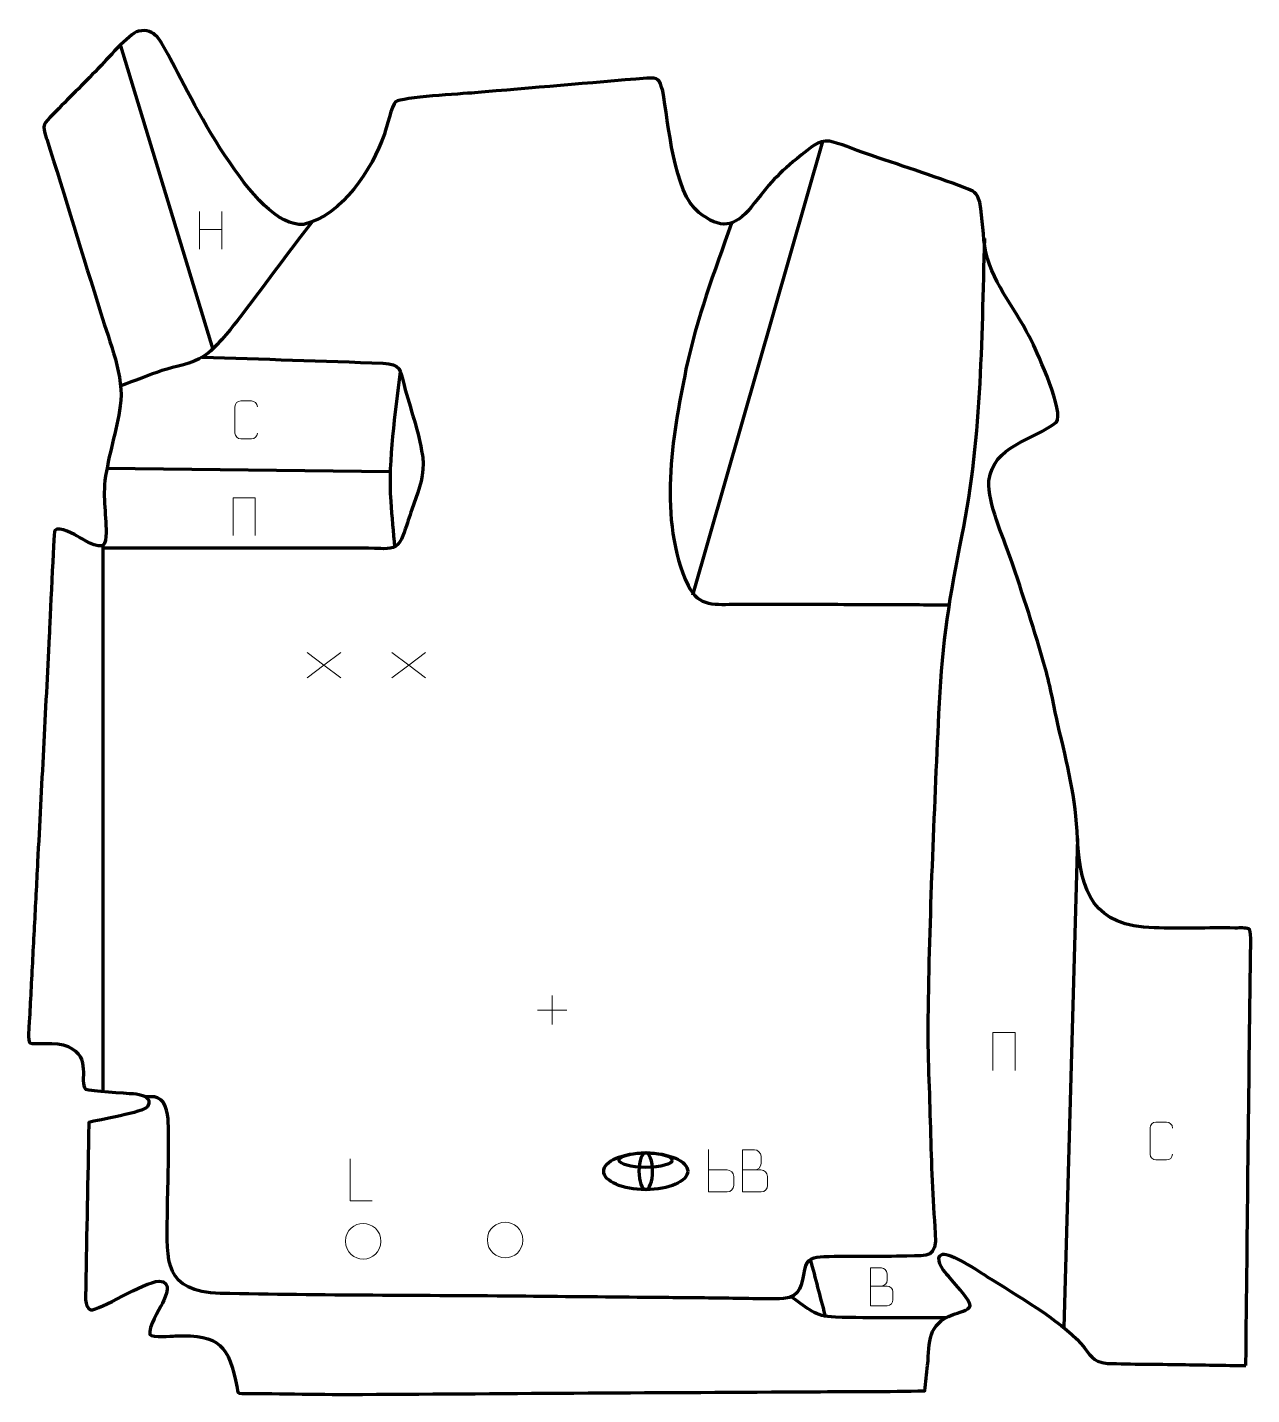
# Model space of a CAD drawing. Header units: millimetres. Extents: x 1032 to 1755, y -27 to 780.
import ezdxf

# ---------------------------------------------------------------- set-up
doc = ezdxf.new("R2010")
doc.units = ezdxf.units.MM
doc.header["$MEASUREMENT"] = 0
doc.layers.add('layer 2', color=7, linetype='Continuous')
doc.layers.add('layer 3', color=7, linetype='Continuous')

msp = doc.modelspace()

# ---------------------------------------------------------------- linework, layer by layer
at = {"layer": 'layer 2', "color": 142, "lineweight": 158}
for centre, major_axis, ratio in [((1396.9147, 104.7134), (24.8172, 0), 0.4361048), ((1396.9148, 111.243), (15.7872, 0), 0.27194816)]:
    msp.add_ellipse(centre, major_axis=major_axis, ratio=ratio, dxfattribs=at)
for points in [[(1086.9198, 769.2398), (1086.9198, 769.2398), (1141.4198, 589.9003), (1141.4198, 589.9003)], [(1501.2944, 712.7517), (1501.2944, 712.7517), (1424.5147, 444.8797), (1424.5147, 444.8797)], [(1245.9161, 517.723), (1245.9161, 517.723), (1078.6707, 519.6741), (1078.6707, 519.6741)], [(1076.5527, 151.9526), (1076.5527, 151.9526), (1076.5446, 473.9844), (1076.5446, 473.9844)], [(1651.7549, 301.1438), (1651.7549, 301.1438), (1643.7509, 12.3524), (1643.7509, 12.3524)]]:
    msp.add_open_spline(points, degree=3, dxfattribs=at)
at = {"layer": 'layer 2', "color": 142, "lineweight": 9}
for points in [[(1133.5126, 671.3676), (1133.5126, 671.3676), (1133.5126, 649.1749), (1133.5126, 649.1749)], [(1146.6283, 671.3676), (1146.6283, 671.3676), (1146.6283, 649.0173), (1146.6283, 649.0173)], [(1133.5301, 660.7252), (1133.5301, 660.7252), (1146.6283, 660.7252), (1146.6283, 660.7252)], [(1206.9695, 403.4977), (1206.9695, 403.4977), (1196.9696, 410.9977), (1196.9696, 410.9977)], [(1216.9696, 410.9977), (1216.9696, 410.9977), (1206.9696, 403.4977), (1206.9696, 403.4977)], [(1256.9695, 403.4977), (1256.9695, 403.4977), (1246.9696, 410.9977), (1246.9696, 410.9977)], [(1266.9696, 410.9977), (1266.9696, 410.9977), (1256.9696, 403.4977), (1256.9696, 403.4977)], [(1206.9695, 403.4977), (1206.9695, 403.4977), (1196.9696, 395.9977), (1196.9696, 395.9977)], [(1216.9696, 395.9977), (1216.9696, 395.9977), (1206.9696, 403.4977), (1206.9696, 403.4977)], [(1256.9695, 403.4977), (1256.9695, 403.4977), (1246.9696, 395.9977), (1246.9696, 395.9977)], [(1266.9696, 395.9977), (1266.9696, 395.9977), (1256.9696, 403.4977), (1256.9696, 403.4977)], [(1341.692, 208.3976), (1341.692, 208.3976), (1341.692, 191.2448), (1341.692, 191.2448)], [(1333.1156, 199.8212), (1333.1156, 199.8212), (1350.2684, 199.8212), (1350.2684, 199.8212)]]:
    msp.add_open_spline(points, degree=3, dxfattribs=at)
at = {"layer": 'layer 2', "color": 142, "lineweight": 158}
for points, knots in [([(1200.0636, 665.2971), (1185.1839, 646.3915), (1170.5648, 626.0665), (1155.8977, 607.0324), (1155.8977, 607.0324), (1150.6045, 600.1633), (1143.17, 590.8013), (1136.0851, 585.8944), (1136.0851, 585.8944), (1128.8921, 581.3118), (1119.4359, 579.9413), (1111.2858, 577.3763), (1111.2858, 577.3763), (1103.1443, 574.6078), (1095.1034, 571.4551), (1087.0832, 568.3527)], [0, 0, 0, 0, 0.2, 0.2, 0.2, 0.2, 0.4, 0.4, 0.4, 0.4, 0.6, 0.6, 0.6, 0.6, 1, 1, 1, 1]), ([(1447.4738, 664.3772), (1437.2197, 635.0359), (1427.2433, 608.8125), (1420.6867, 578.1672), (1420.6867, 578.1672), (1412.3669, 538.0283), (1404.0415, 489.2337), (1421.8734, 450.5216), (1421.8734, 450.5216), (1428.2365, 437.5693), (1438.2967, 439.456), (1450.8239, 439.4678), (1450.8239, 439.4678), (1464.7715, 439.4809), (1478.6032, 439.5963), (1492.571, 439.5111), (1492.571, 439.5111), (1502.0732, 439.4531), (1511.5752, 439.3942), (1521.0775, 439.3536), (1521.0775, 439.3536), (1532.7968, 439.3089), (1544.516, 439.2642), (1556.2352, 439.2195), (1556.2352, 439.2195), (1562.5699, 439.1953), (1568.9046, 439.1712), (1575.2393, 439.147)], [0, 0, 0, 0, 0.125, 0.125, 0.125, 0.125, 0.25, 0.25, 0.25, 0.25, 0.375, 0.375, 0.375, 0.375, 0.5, 0.5, 0.5, 0.5, 0.625, 0.625, 0.625, 0.625, 0.75, 0.75, 0.75, 0.75, 1, 1, 1, 1]), ([(1596.8454, 655.4875), (1595.1362, 593.1545), (1595.2079, 535.1843), (1582.2523, 473.6252), (1582.2523, 473.6252), (1575.1944, 439.5459), (1571.2963, 409.4871), (1569.7652, 374.7022), (1569.7652, 374.7022), (1567.1462, 314.9604), (1564.2593, 254.8122), (1563.4928, 195.0326), (1563.4928, 195.0326), (1563.2183, 173.6318), (1564.4835, 151.5451), (1564.9475, 130.0477), (1564.9475, 130.0477), (1565.4154, 109.2309), (1566.4198, 88.7063), (1567.8555, 67.9364), (1567.8555, 67.9364), (1568.6534, 53.434), (1563.9187, 55.0113), (1551.1222, 54.6111), (1551.1222, 54.6111), (1534.8204, 54.1729), (1518.3501, 54.7244), (1502.1351, 54.1463), (1502.1351, 54.1463), (1495.8448, 53.922), (1491.9174, 53.1998), (1490.6694, 46.6607), (1490.6694, 46.6607), (1489.0669, 38.2631), (1488.4886, 30.2046), (1478.3082, 29.5709), (1478.3082, 29.5709), (1472.1707, 29.1889), (1464.0862, 29.4215), (1457.7976, 29.5009), (1457.7976, 29.5009), (1451.4902, 29.5806), (1445.1837, 29.7185), (1438.8761, 29.8027), (1438.8761, 29.8027), (1438.8761, 29.8027), (1438.5257, 29.807), (1438.5257, 29.807), (1438.5257, 29.807), (1426.1327, 29.9246), (1413.7398, 30.0421), (1401.3468, 30.1597), (1401.3468, 30.1597), (1376.2431, 30.3979), (1351.1394, 30.636), (1326.0357, 30.8741), (1326.0357, 30.8741), (1266.0334, 31.4318), (1205.7529, 31.3136), (1145.7924, 32.551), (1145.7924, 32.551), (1112.4229, 33.9705), (1114.1775, 50.7985), (1114.5072, 78.5982), (1114.5072, 78.5982), (1114.7303, 95.8862), (1115.51, 113.8524), (1115.1155, 131.0629), (1115.1155, 131.0629), (1114.9897, 136.5493), (1114.6152, 145.7105), (1108.6394, 148.106), (1108.6394, 148.106), (1106.4464, 148.9851), (1104.0054, 148.6168), (1101.6738, 148.7201)], [0, 0, 0, 0, 0.05, 0.05, 0.05, 0.05, 0.1, 0.1, 0.1, 0.1, 0.15, 0.15, 0.15, 0.15, 0.2, 0.2, 0.2, 0.2, 0.25, 0.25, 0.25, 0.25, 0.3, 0.3, 0.3, 0.3, 0.35, 0.35, 0.35, 0.35, 0.4, 0.4, 0.4, 0.4, 0.45, 0.45, 0.45, 0.45, 0.5, 0.5, 0.5, 0.5, 0.55, 0.55, 0.55, 0.55, 0.6, 0.6, 0.6, 0.6, 0.65, 0.65, 0.65, 0.65, 0.7, 0.7, 0.7, 0.7, 0.75, 0.75, 0.75, 0.75, 0.8, 0.8, 0.8, 0.8, 0.85, 0.85, 0.85, 0.85, 0.9, 0.9, 0.9, 0.9, 1, 1, 1, 1]), ([(1135.1285, 585.3111), (1170.1664, 584.1467), (1206.6966, 583.2194), (1241.7099, 581.7054), (1241.7099, 581.7054), (1252.3526, 581.2453), (1251.8093, 578.1617), (1254.2771, 568.7581), (1254.2771, 568.7581), (1257.9938, 554.5951), (1262.8167, 542.0721), (1265.0818, 527.3353), (1265.0818, 527.3353), (1265.3173, 525.6754), (1265.4589, 524.1622), (1265.5301, 522.4887), (1265.5301, 522.4887), (1265.6362, 512.9729), (1261.8371, 504.264), (1258.7961, 495.4318), (1258.7961, 495.4318), (1258.0944, 493.3359), (1257.4044, 491.2416), (1256.7301, 489.1367), (1256.7301, 489.1367), (1255.5052, 485.2538), (1253.3342, 478.0915), (1250.8456, 474.9936), (1250.8456, 474.9936), (1247.4853, 471.3382), (1241.3809, 472.3425), (1236.8136, 472.4502), (1236.8136, 472.4502), (1217.5642, 472.7469), (1197.9166, 472.4991), (1178.6251, 472.4979), (1178.6251, 472.4979), (1144.5983, 472.4958), (1110.5714, 472.4767), (1076.5446, 472.4756)], [0, 0, 0, 0, 0.09090909, 0.09090909, 0.09090909, 0.09090909, 0.18181818, 0.18181818, 0.18181818, 0.18181818, 0.27272727, 0.27272727, 0.27272727, 0.27272727, 0.36363636, 0.36363636, 0.36363636, 0.36363636, 0.45454545, 0.45454545, 0.45454545, 0.45454545, 0.54545455, 0.54545455, 0.54545455, 0.54545455, 0.63636364, 0.63636364, 0.63636364, 0.63636364, 0.72727273, 0.72727273, 0.72727273, 0.72727273, 0.81818182, 0.81818182, 0.81818182, 0.81818182, 1, 1, 1, 1]), ([(1251.8941, 576.6959), (1249.1668, 551.2758), (1244.6573, 525.782), (1246.3694, 500.1384), (1246.3694, 500.1384), (1246.9713, 491.122), (1247.9794, 482.1412), (1248.5931, 473.1186)], [0, 0, 0, 0, 0.33333333, 0.33333333, 0.33333333, 0.33333333, 1, 1, 1, 1]), ([(1392.8771, 104.7135), (1392.8771, 110.6907), (1394.6848, 115.5363), (1396.9148, 115.5363), (1396.9148, 115.5363), (1399.1448, 115.5363), (1400.9525, 110.6907), (1400.9525, 104.7135), (1400.9525, 104.7135), (1400.9525, 98.7362), (1399.1448, 93.8906), (1396.9148, 93.8906), (1396.9148, 93.8906), (1394.6848, 93.8906), (1392.8771, 98.7362), (1392.8771, 104.7135)], [0, 0, 0, 0, 0.2, 0.2, 0.2, 0.2, 0.4, 0.4, 0.4, 0.4, 0.6, 0.6, 0.6, 0.6, 1, 1, 1, 1]), ([(1494.0843, 52.524), (1497.0416, 41.2988), (1499.7498, 31.0201), (1502.7068, 19.7949), (1502.7068, 19.7949), (1502.7068, 19.7949), (1502.9952, 18.7001), (1502.9952, 18.7001)], [0, 0, 0, 0, 0.33333333, 0.33333333, 0.33333333, 0.33333333, 1, 1, 1, 1]), ([(1573.9448, 18.2174), (1552.4338, 18.3413), (1530.2776, 17.8375), (1508.857, 18.5575), (1508.857, 18.5575), (1496.0716, 18.9872), (1493.227, 23.5343), (1483.4281, 30.1871)], [0, 0, 0, 0, 0.33333333, 0.33333333, 0.33333333, 0.33333333, 1, 1, 1, 1])]:
    msp.add_open_spline(points, degree=3, knots=knots, dxfattribs=at)
at = {"layer": 'layer 2', "color": 142, "lineweight": 9}
for points, knots in [([(1167.6772, 540.5432), (1167.552, 538.4622), (1166.0498, 537.137), (1164.1261, 537.1273), (1164.1261, 537.1273), (1162.0375, 537.1276), (1159.9489, 537.1276), (1157.8606, 537.1273), (1157.8606, 537.1273), (1156.1364, 537.0329), (1154.37, 538.7208), (1154.38, 540.5276), (1154.38, 540.5276), (1154.3804, 545.6958), (1154.3804, 550.8635), (1154.38, 556.0309), (1154.38, 556.0309), (1154.3838, 557.946), (1155.9483, 559.4859), (1157.8762, 559.4738), (1157.8762, 559.4738), (1159.9592, 559.4738), (1162.0427, 559.4738), (1164.1261, 559.4738), (1164.1261, 559.4738), (1165.8696, 559.5056), (1167.6533, 558.1697), (1167.6772, 555.9863)], [0, 0, 0, 0, 0.125, 0.125, 0.125, 0.125, 0.25, 0.25, 0.25, 0.25, 0.375, 0.375, 0.375, 0.375, 0.5, 0.5, 0.5, 0.5, 0.625, 0.625, 0.625, 0.625, 0.75, 0.75, 0.75, 0.75, 1, 1, 1, 1]), ([(1153.2921, 480.0255), (1153.2921, 480.0255), (1153.2921, 502.3758), (1153.2921, 502.3758), (1153.2921, 502.3758), (1153.2921, 502.3758), (1166.4104, 502.3758), (1166.4104, 502.3758), (1166.4104, 502.3758), (1166.4104, 502.3758), (1166.4104, 480.0255), (1166.4104, 480.0255)], [0, 0, 0, 0, 0.25, 0.25, 0.25, 0.25, 0.5, 0.5, 0.5, 0.5, 1, 1, 1, 1]), ([(1601.8073, 164.2604), (1601.8073, 164.2604), (1601.8073, 186.6107), (1601.8073, 186.6107), (1601.8073, 186.6107), (1601.8073, 186.6107), (1614.9256, 186.6107), (1614.9256, 186.6107), (1614.9256, 186.6107), (1614.9256, 186.6107), (1614.9256, 164.2604), (1614.9256, 164.2604)], [0, 0, 0, 0, 0.25, 0.25, 0.25, 0.25, 0.5, 0.5, 0.5, 0.5, 1, 1, 1, 1]), ([(1707.9394, 114.7631), (1707.8142, 112.6821), (1706.312, 111.3569), (1704.3883, 111.3472), (1704.3883, 111.3472), (1702.2997, 111.3475), (1700.2111, 111.3475), (1698.1228, 111.3472), (1698.1228, 111.3472), (1696.3986, 111.2528), (1694.6322, 112.9407), (1694.6422, 114.7475), (1694.6422, 114.7475), (1694.6426, 119.9157), (1694.6426, 125.0834), (1694.6422, 130.2508), (1694.6422, 130.2508), (1694.646, 132.1659), (1696.2105, 133.7058), (1698.1384, 133.6937), (1698.1384, 133.6937), (1700.2214, 133.6937), (1702.3049, 133.6937), (1704.3883, 133.6937), (1704.3883, 133.6937), (1706.1318, 133.7255), (1707.9155, 132.3896), (1707.9394, 130.2062)], [0, 0, 0, 0, 0.125, 0.125, 0.125, 0.125, 0.25, 0.25, 0.25, 0.25, 0.375, 0.375, 0.375, 0.375, 0.5, 0.5, 0.5, 0.5, 0.625, 0.625, 0.625, 0.625, 0.75, 0.75, 0.75, 0.75, 1, 1, 1, 1]), ([(1434.0194, 105.4502), (1437.6649, 105.4505), (1441.3105, 105.4505), (1444.9567, 105.4502), (1444.9567, 105.4502), (1446.9358, 105.4329), (1448.8628, 103.6935), (1448.8628, 101.6402), (1448.8628, 101.6402), (1448.8625, 100.5094), (1448.8625, 97.4544), (1448.8628, 96.3235), (1448.8628, 96.3235), (1448.8808, 94.462), (1447.3355, 92.4444), (1445.0099, 92.4615), (1445.0099, 92.4615), (1441.3632, 92.4618), (1437.7173, 92.4618), (1434.0714, 92.4615), (1434.0714, 92.4615), (1434.0714, 100.7949), (1434.0714, 109.1284), (1434.0714, 117.4613)], [0, 0, 0, 0, 0.14285714, 0.14285714, 0.14285714, 0.14285714, 0.28571429, 0.28571429, 0.28571429, 0.28571429, 0.42857143, 0.42857143, 0.42857143, 0.42857143, 0.57142857, 0.57142857, 0.57142857, 0.57142857, 0.71428571, 0.71428571, 0.71428571, 0.71428571, 1, 1, 1, 1]), ([(1454.0591, 105.4493), (1457.6977, 105.4497), (1461.2848, 105.4497), (1464.9242, 105.4493), (1464.9242, 105.4493), (1466.8996, 105.432), (1468.8232, 103.6959), (1468.8232, 101.6463), (1468.8232, 101.6463), (1468.8228, 100.5177), (1468.8228, 97.4683), (1468.8232, 96.3394), (1468.8232, 96.3394), (1468.8408, 94.4815), (1467.2987, 92.4676), (1464.9772, 92.4845), (1464.9772, 92.4845), (1461.3374, 92.4849), (1457.698, 92.4849), (1454.0591, 92.4845), (1454.0591, 92.4845), (1454.0591, 100.8028), (1454.0591, 109.1206), (1454.0591, 117.4381), (1454.0591, 117.4381), (1456.4328, 117.4381), (1458.8069, 117.4381), (1461.1811, 117.4381), (1461.1811, 117.4381), (1462.8619, 117.4557), (1464.9587, 115.5452), (1464.9764, 113.5828), (1464.9764, 113.5828), (1464.976, 111.5167), (1464.976, 111.3707), (1464.9764, 109.3042), (1464.9764, 109.3042), (1464.9937, 107.2381), (1463.1392, 105.432), (1461.1292, 105.4493)], [0, 0, 0, 0, 0.09090909, 0.09090909, 0.09090909, 0.09090909, 0.18181818, 0.18181818, 0.18181818, 0.18181818, 0.27272727, 0.27272727, 0.27272727, 0.27272727, 0.36363636, 0.36363636, 0.36363636, 0.36363636, 0.45454545, 0.45454545, 0.45454545, 0.45454545, 0.54545455, 0.54545455, 0.54545455, 0.54545455, 0.63636364, 0.63636364, 0.63636364, 0.63636364, 0.72727273, 0.72727273, 0.72727273, 0.72727273, 0.81818182, 0.81818182, 0.81818182, 0.81818182, 1, 1, 1, 1]), ([(1235.4547, 87.156), (1235.4547, 87.156), (1222.5056, 87.156), (1222.5056, 87.156), (1222.5056, 87.156), (1222.5056, 87.156), (1222.5056, 112.1096), (1222.5056, 112.1096)], [0, 0, 0, 0, 0.33333333, 0.33333333, 0.33333333, 0.33333333, 1, 1, 1, 1]), ([(1219.6265, 63.4502), (1219.6972, 70.0906), (1224.9712, 73.9366), (1230.1265, 73.8396), (1230.1265, 73.8396), (1235.2818, 73.9366), (1240.5558, 69.8732), (1240.6265, 63.2328), (1240.6265, 63.2328), (1240.2563, 56.9035), (1235.8144, 52.8728), (1230.1265, 52.8434), (1230.1265, 52.8434), (1224.9712, 52.7464), (1219.6972, 56.8098), (1219.6265, 63.4502)], [0, 0, 0, 0, 0.2, 0.2, 0.2, 0.2, 0.4, 0.4, 0.4, 0.4, 0.6, 0.6, 0.6, 0.6, 1, 1, 1, 1]), ([(1303.4114, 64.1996), (1303.4821, 70.84), (1308.7561, 74.686), (1313.9114, 74.589), (1313.9114, 74.589), (1319.0667, 74.686), (1324.3407, 70.6226), (1324.4114, 63.9822), (1324.4114, 63.9822), (1324.0412, 57.6529), (1319.5993, 53.6222), (1313.9114, 53.5928), (1313.9114, 53.5928), (1308.7561, 53.4958), (1303.4821, 57.5592), (1303.4114, 64.1996)], [0, 0, 0, 0, 0.2, 0.2, 0.2, 0.2, 0.4, 0.4, 0.4, 0.4, 0.6, 0.6, 0.6, 0.6, 1, 1, 1, 1]), ([(1529.6142, 36.9209), (1532.8732, 36.9213), (1536.1326, 36.9213), (1539.3923, 36.9209), (1539.3923, 36.9209), (1541.1616, 36.9054), (1542.8845, 35.3504), (1542.8845, 33.5146), (1542.8845, 33.5146), (1542.8842, 32.5038), (1542.8842, 29.7725), (1542.8845, 28.7614), (1542.8845, 28.7614), (1542.9004, 27.0973), (1541.5191, 25.2935), (1539.4397, 25.3087), (1539.4397, 25.3087), (1536.1797, 25.309), (1532.92, 25.309), (1529.6607, 25.3087), (1529.6607, 25.3087), (1529.6607, 32.7591), (1529.6607, 40.2092), (1529.6607, 47.659), (1529.6607, 47.659), (1531.7868, 47.659), (1533.9132, 47.659), (1536.0397, 47.659), (1536.0397, 47.659), (1537.5452, 47.6748), (1539.4232, 45.9636), (1539.4391, 44.2059), (1539.4391, 44.2059), (1539.4387, 42.3553), (1539.4387, 42.2246), (1539.4391, 40.3737), (1539.4391, 40.3737), (1539.4545, 38.5231), (1537.7936, 36.9054), (1535.9932, 36.9209)], [0, 0, 0, 0, 0.09090909, 0.09090909, 0.09090909, 0.09090909, 0.18181818, 0.18181818, 0.18181818, 0.18181818, 0.27272727, 0.27272727, 0.27272727, 0.27272727, 0.36363636, 0.36363636, 0.36363636, 0.36363636, 0.45454545, 0.45454545, 0.45454545, 0.45454545, 0.54545455, 0.54545455, 0.54545455, 0.54545455, 0.63636364, 0.63636364, 0.63636364, 0.63636364, 0.72727273, 0.72727273, 0.72727273, 0.72727273, 0.81818182, 0.81818182, 0.81818182, 0.81818182, 1, 1, 1, 1])]:
    msp.add_open_spline(points, degree=3, knots=knots, dxfattribs=at)
at = {"layer": 'layer 3', "color": 242, "lineweight": 158}
msp.add_open_spline([(1751.2161, -10.049), (1738.5422, -9.8399), (1725.8683, -9.6309), (1713.1945, -9.4218), (1713.1945, -9.4218), (1698.6542, -9.1873), (1683.9526, -9.2265), (1669.4377, -8.7394), (1669.4377, -8.7394), (1660.0417, -7.9021), (1659.8375, -3.7479), (1654.0559, 2.798), (1654.0559, 2.798), (1640.7448, 17.361), (1615.6104, 31.547), (1598.54, 42.4474), (1598.54, 42.4474), (1594.2709, 45.1855), (1576.2877, 57.0945), (1572.1108, 55.6722), (1572.1108, 55.6722), (1566.9135, 53.9024), (1572.5748, 46.3665), (1574.4954, 44.0064), (1574.4954, 44.0064), (1576.7494, 41.3481), (1589.0155, 27.979), (1588.5154, 25.4661), (1588.5154, 25.4661), (1587.9139, 22.4429), (1581.1127, 21.1956), (1578.4097, 20.1328), (1578.4097, 20.1328), (1562.9186, 14.0419), (1564.7595, 4.5165), (1563.3314, -9.9477), (1563.3314, -9.9477), (1562.813, -14.9618), (1562.3051, -19.9156), (1561.6965, -24.9225), (1561.6965, -24.9225), (1539.9809, -25.4209), (1517.8375, -25.3362), (1496.0801, -25.4751), (1496.0801, -25.4751), (1451.6752, -25.7585), (1407.2698, -25.9293), (1362.8649, -26.2086), (1362.8649, -26.2086), (1318.4612, -26.4887), (1274.0575, -26.768), (1229.6539, -27.0491), (1229.6539, -27.0491), (1205.9351, -27.1992), (1182.0809, -26.5468), (1158.389, -26.439), (1158.389, -26.439), (1155.4887, -26.4259), (1156.2377, -25.6232), (1155.7109, -23.1231), (1155.7109, -23.1231), (1150.4163, 2.0042), (1146.0405, 8.2863), (1119.1937, 7.4923), (1119.1937, 7.4923), (1116.6574, 7.4049), (1105.8216, 6.2618), (1104.2461, 8.26), (1104.2461, 8.26), (1102.8706, 12.4983), (1109.6483, 22.8692), (1111.6305, 26.8651), (1111.6305, 26.8651), (1113.5944, 30.8241), (1117.6992, 39.7154), (1109.6997, 39.7977), (1109.6997, 39.7977), (1099.9781, 39.3206), (1074.6208, 22.3483), (1069.1518, 22.8239), (1069.1518, 22.8239), (1065.1767, 24.8088), (1066.3307, 32.2885), (1066.378, 36.0096), (1066.378, 36.0096), (1066.7863, 68.1774), (1067.5752, 100.3985), (1068.1303, 132.5771), (1068.1303, 132.5771), (1068.1303, 132.5771), (1068.1468, 133.5324), (1068.1468, 133.5324), (1068.1468, 133.5324), (1073.7566, 135.0351), (1100.4889, 139.4734), (1102.7192, 142.7797), (1102.7192, 142.7797), (1106.6557, 148.6154), (1098.3998, 150.2541), (1094.3605, 150.5301), (1094.3605, 150.5301), (1089.5449, 150.8592), (1069.3947, 151.9214), (1066.2213, 153.2219), (1066.2213, 153.2219), (1062.1739, 157.8575), (1070.0486, 171.8713), (1055.9552, 178.3739), (1055.9552, 178.3739), (1048.7938, 181.6781), (1035.8946, 179.237), (1033.3235, 180.4923), (1033.3235, 180.4923), (1031.8429, 181.2152), (1032.9207, 191.1939), (1033.0122, 192.9551), (1033.0122, 192.9551), (1033.3252, 198.9863), (1033.6363, 205.0177), (1033.9483, 211.049), (1033.9483, 211.049), (1034.605, 223.746), (1035.2618, 236.443), (1035.9186, 249.14), (1035.9186, 249.14), (1036.5754, 261.8371), (1037.2322, 274.5341), (1037.8889, 287.2311), (1037.8889, 287.2311), (1040.1877, 331.6706), (1042.4864, 376.1102), (1044.7851, 420.5498), (1044.7851, 420.5498), (1045.1276, 427.3178), (1047.3858, 481.3772), (1048.0992, 483.0426), (1048.0992, 483.0426), (1050.6429, 485.8445), (1059.998, 480.2936), (1062.5922, 478.9451), (1062.5922, 478.9451), (1065.7883, 477.117), (1077.2131, 469.5741), (1078.0661, 477.1273), (1078.0661, 477.1273), (1079.0652, 489.0928), (1076.2429, 499.8341), (1077.6465, 512.4371), (1077.6465, 512.4371), (1079.7346, 527.5394), (1084.4992, 541.8218), (1086.6992, 556.5117), (1086.6992, 556.5117), (1089.2614, 573.6205), (1080.2198, 594.7599), (1075.1619, 611.1833), (1075.1619, 611.1833), (1064.6017, 645.4739), (1054.1447, 679.7937), (1043.313, 714.0002), (1043.313, 714.0002), (1043.313, 714.0002), (1043.025, 714.909), (1043.025, 714.909), (1043.025, 714.909), (1040.4836, 722.9249), (1041.2613, 722.8169), (1047.1522, 728.8419), (1047.1522, 728.8419), (1055.8672, 737.7553), (1064.7351, 746.6024), (1073.4744, 755.52), (1073.4744, 755.52), (1078.1926, 760.4402), (1091.8329, 776.1885), (1097.4534, 777.7701), (1097.4534, 777.7701), (1107.3743, 780.0569), (1110.9005, 771.3428), (1114.9068, 763.9994), (1114.9068, 763.9994), (1127.2358, 740.896), (1165.4894, 661.4641), (1194.898, 663.6556), (1194.898, 663.6556), (1217.8332, 669.2412), (1235.3314, 696.0002), (1242.6237, 717.0737), (1242.6237, 717.0737), (1243.8032, 720.6778), (1247.1237, 734.1823), (1249.2388, 736.0991), (1249.2388, 736.0991), (1253.1037, 738.8323), (1287.825, 740.7583), (1295.8649, 741.4328), (1295.8649, 741.4328), (1329.7486, 744.3018), (1363.616, 747.278), (1397.5116, 750.0138), (1397.5116, 750.0138), (1404.3043, 750.562), (1405.1909, 749.3789), (1406.9183, 742.4761), (1406.9183, 742.4761), (1410.403, 724.0418), (1413.2556, 682.3818), (1428.3285, 670.7141), (1428.3285, 670.7141), (1441.1063, 660.823), (1449.0914, 661.5614), (1459.2545, 673.9707), (1459.2545, 673.9707), (1470.0579, 687.68), (1474.7705, 693.6981), (1488.8255, 704.7191), (1488.8255, 704.7191), (1493.4107, 708.3467), (1499.0466, 713.7268), (1505.3383, 712.7699), (1505.3383, 712.7699), (1510.8139, 711.9371), (1520.938, 707.592), (1526.7861, 705.5507), (1526.7861, 705.5507), (1546.1353, 698.8934), (1566.3062, 692.639), (1585.3115, 685.2396), (1585.3115, 685.2396), (1590.7805, 683.1103), (1592.2137, 683.0611), (1594.0681, 676.7649), (1594.0681, 676.7649), (1596.1207, 666.5562), (1595.8645, 657.0374), (1597.6243, 647.2785), (1597.6243, 647.2785), (1602.5491, 627.3828), (1616.2911, 612.5689), (1625.0712, 594.2383), (1625.0712, 594.2383), (1628.3568, 587.2453), (1644.2089, 552.3457), (1639.3977, 546.8975), (1639.3977, 546.8975), (1625.3955, 536.1089), (1602.0844, 533.4022), (1599.5264, 512.2427), (1599.5264, 512.2427), (1598.7618, 498.7177), (1607.7503, 479.8493), (1612.2627, 466.705), (1612.2627, 466.705), (1619.5632, 445.327), (1626.7629, 422.993), (1632.9468, 401.2768), (1632.9468, 401.2768), (1635.8867, 390.9528), (1637.796, 379.2591), (1640.2297, 368.6204), (1640.2297, 368.6204), (1645.9156, 344.6841), (1650.7835, 325.743), (1651.7584, 300.8148), (1651.7584, 300.8148), (1653.5079, 269.0394), (1661.5473, 249.2489), (1697.1391, 248.3717), (1697.1391, 248.3717), (1712.9286, 248.045), (1728.9237, 248.4426), (1744.7904, 248.3036), (1744.7904, 248.3036), (1748.43, 248.2718), (1750.0161, 248.6073), (1753.4298, 247.6414), (1753.4298, 247.6414), (1754.6347, 243.4908), (1754.0375, 237.5152), (1753.9807, 233.0669), (1753.9807, 233.0669), (1752.9484, 152.3475), (1752.1459, 71.6252), (1751.227, -9.0956), (1751.227, -9.0956), (1751.227, -9.0956), (1751.2161, -10.049), (1751.2161, -10.049)], degree=3, knots=[0, 0, 0, 0, 0.01369863, 0.01369863, 0.01369863, 0.01369863, 0.02739726, 0.02739726, 0.02739726, 0.02739726, 0.04109589, 0.04109589, 0.04109589, 0.04109589, 0.05479452, 0.05479452, 0.05479452, 0.05479452, 0.06849315, 0.06849315, 0.06849315, 0.06849315, 0.08219178, 0.08219178, 0.08219178, 0.08219178, 0.09589041, 0.09589041, 0.09589041, 0.09589041, 0.10958904, 0.10958904, 0.10958904, 0.10958904, 0.12328767, 0.12328767, 0.12328767, 0.12328767, 0.1369863, 0.1369863, 0.1369863, 0.1369863, 0.15068493, 0.15068493, 0.15068493, 0.15068493, 0.16438356, 0.16438356, 0.16438356, 0.16438356, 0.17808219, 0.17808219, 0.17808219, 0.17808219, 0.19178082, 0.19178082, 0.19178082, 0.19178082, 0.20547945, 0.20547945, 0.20547945, 0.20547945, 0.21917808, 0.21917808, 0.21917808, 0.21917808, 0.23287671, 0.23287671, 0.23287671, 0.23287671, 0.24657534, 0.24657534, 0.24657534, 0.24657534, 0.26027397, 0.26027397, 0.26027397, 0.26027397, 0.2739726, 0.2739726, 0.2739726, 0.2739726, 0.28767123, 0.28767123, 0.28767123, 0.28767123, 0.30136986, 0.30136986, 0.30136986, 0.30136986, 0.31506849, 0.31506849, 0.31506849, 0.31506849, 0.32876712, 0.32876712, 0.32876712, 0.32876712, 0.34246575, 0.34246575, 0.34246575, 0.34246575, 0.35616438, 0.35616438, 0.35616438, 0.35616438, 0.36986301, 0.36986301, 0.36986301, 0.36986301, 0.38356164, 0.38356164, 0.38356164, 0.38356164, 0.39726027, 0.39726027, 0.39726027, 0.39726027, 0.4109589, 0.4109589, 0.4109589, 0.4109589, 0.42465753, 0.42465753, 0.42465753, 0.42465753, 0.43835616, 0.43835616, 0.43835616, 0.43835616, 0.45205479, 0.45205479, 0.45205479, 0.45205479, 0.46575342, 0.46575342, 0.46575342, 0.46575342, 0.47945205, 0.47945205, 0.47945205, 0.47945205, 0.49315068, 0.49315068, 0.49315068, 0.49315068, 0.50684932, 0.50684932, 0.50684932, 0.50684932, 0.52054795, 0.52054795, 0.52054795, 0.52054795, 0.53424658, 0.53424658, 0.53424658, 0.53424658, 0.54794521, 0.54794521, 0.54794521, 0.54794521, 0.56164384, 0.56164384, 0.56164384, 0.56164384, 0.57534247, 0.57534247, 0.57534247, 0.57534247, 0.5890411, 0.5890411, 0.5890411, 0.5890411, 0.60273973, 0.60273973, 0.60273973, 0.60273973, 0.61643836, 0.61643836, 0.61643836, 0.61643836, 0.63013699, 0.63013699, 0.63013699, 0.63013699, 0.64383562, 0.64383562, 0.64383562, 0.64383562, 0.65753425, 0.65753425, 0.65753425, 0.65753425, 0.67123288, 0.67123288, 0.67123288, 0.67123288, 0.68493151, 0.68493151, 0.68493151, 0.68493151, 0.69863014, 0.69863014, 0.69863014, 0.69863014, 0.71232877, 0.71232877, 0.71232877, 0.71232877, 0.7260274, 0.7260274, 0.7260274, 0.7260274, 0.73972603, 0.73972603, 0.73972603, 0.73972603, 0.75342466, 0.75342466, 0.75342466, 0.75342466, 0.76712329, 0.76712329, 0.76712329, 0.76712329, 0.78082192, 0.78082192, 0.78082192, 0.78082192, 0.79452055, 0.79452055, 0.79452055, 0.79452055, 0.80821918, 0.80821918, 0.80821918, 0.80821918, 0.82191781, 0.82191781, 0.82191781, 0.82191781, 0.83561644, 0.83561644, 0.83561644, 0.83561644, 0.84931507, 0.84931507, 0.84931507, 0.84931507, 0.8630137, 0.8630137, 0.8630137, 0.8630137, 0.87671233, 0.87671233, 0.87671233, 0.87671233, 0.89041096, 0.89041096, 0.89041096, 0.89041096, 0.90410959, 0.90410959, 0.90410959, 0.90410959, 0.91780822, 0.91780822, 0.91780822, 0.91780822, 0.93150685, 0.93150685, 0.93150685, 0.93150685, 0.94520548, 0.94520548, 0.94520548, 0.94520548, 0.95890411, 0.95890411, 0.95890411, 0.95890411, 0.97260274, 0.97260274, 0.97260274, 0.97260274, 1, 1, 1, 1], dxfattribs=at)

doc.saveas('drawing.dxf')
